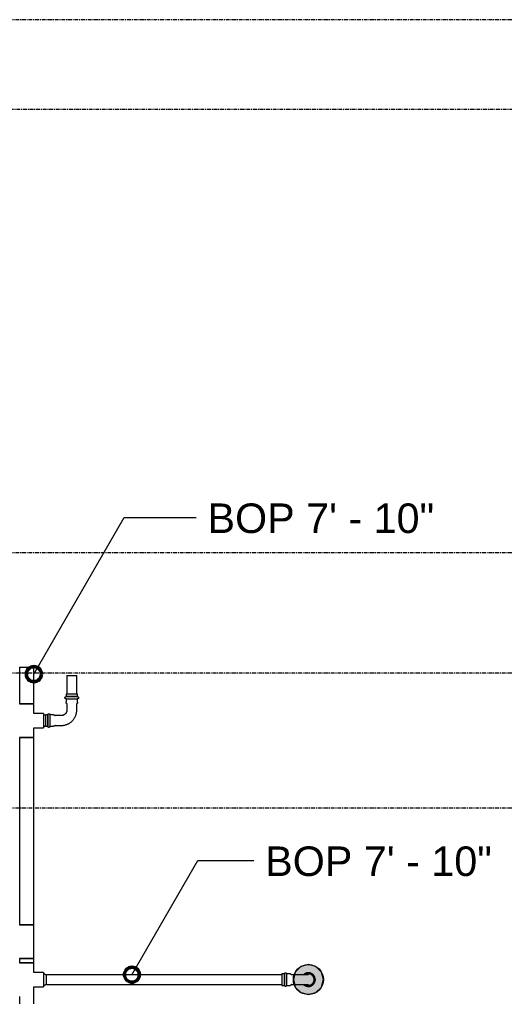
# Model space of a CAD drawing. Header units: inches. Extents: x -3679 to 241, y -496 to 1784.
# Drawn here: x -1526.5 to -1461.9, y 433.9 to 564 of the extents above; entities that cross this region are included whole.
import ezdxf

# ---------------------------------------------------------------- set-up
doc = ezdxf.new("R2010")
doc.units = ezdxf.units.IN
doc.header["$MEASUREMENT"] = 0
doc.linetypes.add('Grid Line', pattern=[0.875, 0.5, -0.125, 0.125, -0.125])
for name, color, linetype, lineweight in [('A-ANNO-NOTE', 250, 'Continuous', 9), ('G-ANNO-DIMS', 251, 'Continuous', 9), ('P-PIPE', 1, 'Continuous', 9), ('P-PIPE-CNTR', 1, 'Continuous', 9), ('S-GRID', 8, 'Continuous', 9)]:
    doc.layers.add(name, color=color, linetype=linetype, lineweight=lineweight)
doc.styles.add('Arial', font='arial.ttf', dxfattribs={"height": 3.934132})

# ---------------------------------------------------------------- blocks, each defined once
blk = doc.blocks.new('Victaulic-VicPress316-Elbow 90-45deg Style P568_P571 - Standard-V1-SECOND LEVEL')
at = {"layer": 'P-PIPE'}
for p, q in [((-0.77, 3.52), (-0.77, 3.18)), ((0.77, 3.52), (-0.77, 3.52)), ((-0.77, 3.18), (0.77, 3.18)), ((-0.77, 2.89), (-0.77, 2.44)), ((-0.77, 2.89), (0.77, 2.89)), ((0.77, 3.18), (0.77, 3.52)), ((0.77, 2.44), (0.77, 2.89)), ((-0.66, 2.28), (-0.66, 1.39)), ((0.66, 1.39), (0.66, 2.28)), ((-3.18, 0.77), (-3.52, 0.77)), ((-3.52, 0.77), (-3.52, -0.77)), ((-3.18, -0.77), (-3.18, 0.77)), ((-2.44, 0.77), (-2.89, 0.77)), ((-2.89, -0.77), (-2.89, 0.77)), ((-1.39, 0.66), (-2.28, 0.66)), ((-3.52, -0.77), (-3.18, -0.77)), ((-2.89, -0.77), (-2.44, -0.77)), ((-2.28, -0.66), (-1.39, -0.66))]:
    blk.add_line(p, q, dxfattribs=at)
at = {"layer": 'P-PIPE', "flags": 128}
for points in [[(-0.77, 2.89), (-0.77, 2.89), (-0.78, 2.89), (-0.78, 2.89), (-0.79, 2.89), (-0.8, 2.89), (-0.8, 2.89), (-0.81, 2.9), (-0.81, 2.9), (-0.82, 2.9), (-0.82, 2.9), (-0.83, 2.9), (-0.83, 2.91), (-0.84, 2.91), (-0.84, 2.91), (-0.85, 2.92), (-0.85, 2.92), (-0.86, 2.92), (-0.86, 2.93), (-0.87, 2.93), (-0.87, 2.93), (-0.87, 2.94), (-0.88, 2.94), (-0.88, 2.95), (-0.89, 2.95), (-0.89, 2.96), (-0.89, 2.96), (-0.89, 2.97), (-0.9, 2.97), (-0.9, 2.98), (-0.9, 2.98), (-0.9, 2.99), (-0.91, 2.99), (-0.91, 3), (-0.91, 3.01), (-0.91, 3.01), (-0.91, 3.02), (-0.91, 3.02), (-0.91, 3.03), (-0.91, 3.03), (-0.91, 3.04), (-0.91, 3.05), (-0.91, 3.05), (-0.91, 3.06), (-0.91, 3.06), (-0.91, 3.07), (-0.91, 3.07), (-0.91, 3.08), (-0.9, 3.09), (-0.9, 3.09), (-0.9, 3.1), (-0.9, 3.1), (-0.89, 3.11), (-0.89, 3.11), (-0.89, 3.12), (-0.88, 3.12), (-0.88, 3.13), (-0.88, 3.13), (-0.87, 3.14), (-0.87, 3.14), (-0.86, 3.14), (-0.86, 3.15), (-0.86, 3.15), (-0.85, 3.15), (-0.85, 3.16), (-0.84, 3.16), (-0.84, 3.16), (-0.83, 3.17), (-0.83, 3.17), (-0.82, 3.17), (-0.82, 3.17), (-0.81, 3.17), (-0.8, 3.18), (-0.8, 3.18), (-0.79, 3.18), (-0.79, 3.18), (-0.78, 3.18), (-0.78, 3.18), (-0.77, 3.18), (-0.77, 3.18)], [(0.77, 3.18), (0.77, 3.18), (0.76, 3.18), (0.76, 3.18), (0.76, 3.18), (0.75, 3.18), (0.74, 3.18), (0.74, 3.18), (0.73, 3.18), (0.72, 3.18), (0.71, 3.18), (0.69, 3.18), (0.68, 3.18), (0.67, 3.18), (0.65, 3.18), (0.63, 3.18), (0.61, 3.18), (0.6, 3.18), (0.58, 3.18), (0.56, 3.18), (0.53, 3.18), (0.51, 3.18), (0.49, 3.18), (0.46, 3.18), (0.44, 3.18), (0.41, 3.18), (0.39, 3.18), (0.36, 3.18), (0.33, 3.18), (0.31, 3.18), (0.28, 3.18), (0.25, 3.18), (0.22, 3.18), (0.19, 3.18), (0.16, 3.18), (0.13, 3.18), (0.1, 3.18), (0.07, 3.18), (0.04, 3.18), (0.01, 3.18), (-0.02, 3.18), (-0.05, 3.18), (-0.08, 3.18), (-0.11, 3.18), (-0.14, 3.18), (-0.17, 3.18), (-0.2, 3.18), (-0.23, 3.18), (-0.26, 3.18), (-0.29, 3.18), (-0.32, 3.18), (-0.35, 3.18), (-0.37, 3.18), (-0.4, 3.18), (-0.43, 3.18), (-0.45, 3.18), (-0.48, 3.18), (-0.5, 3.18), (-0.52, 3.18), (-0.54, 3.18), (-0.57, 3.18), (-0.59, 3.18), (-0.6, 3.18), (-0.62, 3.18), (-0.64, 3.18), (-0.66, 3.18), (-0.67, 3.18), (-0.69, 3.18), (-0.7, 3.18), (-0.71, 3.18), (-0.72, 3.18), (-0.73, 3.18), (-0.74, 3.18), (-0.75, 3.18), (-0.75, 3.18), (-0.76, 3.18), (-0.76, 3.18), (-0.77, 3.18), (-0.77, 3.18), (-0.77, 3.18)], [(-0.77, 3.18), (-0.77, 3.18), (-0.76, 3.18), (-0.76, 3.18), (-0.76, 3.18), (-0.75, 3.18), (-0.74, 3.18), (-0.74, 3.18), (-0.73, 3.18)], [(-0.77, 2.89), (-0.77, 2.89), (-0.76, 2.89), (-0.76, 2.89), (-0.76, 2.89), (-0.75, 2.89), (-0.74, 2.89), (-0.74, 2.89), (-0.73, 2.89), (-0.72, 2.89), (-0.71, 2.89), (-0.69, 2.89), (-0.68, 2.89), (-0.67, 2.89), (-0.65, 2.89), (-0.63, 2.89), (-0.61, 2.89), (-0.6, 2.89), (-0.58, 2.89), (-0.56, 2.89), (-0.53, 2.89), (-0.51, 2.89), (-0.49, 2.89), (-0.46, 2.89), (-0.44, 2.89), (-0.41, 2.89), (-0.39, 2.89), (-0.36, 2.89), (-0.33, 2.89), (-0.31, 2.89), (-0.28, 2.89), (-0.25, 2.89), (-0.22, 2.89), (-0.19, 2.89), (-0.16, 2.89), (-0.13, 2.89), (-0.1, 2.89), (-0.07, 2.89), (-0.04, 2.89), (-0.01, 2.89), (0.02, 2.89), (0.05, 2.89), (0.08, 2.89), (0.11, 2.89), (0.14, 2.89), (0.17, 2.89), (0.2, 2.89), (0.23, 2.89), (0.26, 2.89), (0.29, 2.89), (0.32, 2.89), (0.35, 2.89), (0.37, 2.89), (0.4, 2.89), (0.43, 2.89), (0.45, 2.89), (0.48, 2.89), (0.5, 2.89), (0.52, 2.89), (0.54, 2.89), (0.57, 2.89), (0.59, 2.89), (0.6, 2.89), (0.62, 2.89), (0.64, 2.89), (0.66, 2.89), (0.67, 2.89), (0.69, 2.89), (0.7, 2.89), (0.71, 2.89), (0.72, 2.89), (0.73, 2.89), (0.74, 2.89), (0.75, 2.89), (0.75, 2.89), (0.76, 2.89), (0.76, 2.89), (0.77, 2.89), (0.77, 2.89), (0.77, 2.89)], [(-0.72, 2.89), (-0.73, 2.89), (-0.74, 2.89), (-0.75, 2.89), (-0.75, 2.89), (-0.76, 2.89), (-0.76, 2.89), (-0.77, 2.89), (-0.77, 2.89), (-0.77, 2.89)], [(0.72, 3.18), (0.73, 3.18), (0.74, 3.18), (0.75, 3.18), (0.75, 3.18), (0.76, 3.18), (0.76, 3.18), (0.77, 3.18), (0.77, 3.18), (0.77, 3.18)], [(0.77, 2.89), (0.77, 2.89), (0.76, 2.89), (0.76, 2.89), (0.76, 2.89), (0.75, 2.89), (0.74, 2.89), (0.74, 2.89), (0.73, 2.89)], [(0.77, 3.18), (0.77, 3.18), (0.78, 3.18), (0.78, 3.18), (0.79, 3.18), (0.8, 3.18), (0.8, 3.18), (0.81, 3.18), (0.81, 3.17), (0.82, 3.17), (0.82, 3.17), (0.83, 3.17), (0.83, 3.17), (0.84, 3.16), (0.84, 3.16), (0.85, 3.16), (0.85, 3.15), (0.86, 3.15), (0.86, 3.15), (0.87, 3.14), (0.87, 3.14), (0.87, 3.13), (0.88, 3.13), (0.88, 3.12), (0.89, 3.12), (0.89, 3.11), (0.89, 3.11), (0.89, 3.1), (0.9, 3.1), (0.9, 3.09), (0.9, 3.09), (0.9, 3.08), (0.91, 3.08), (0.91, 3.07), (0.91, 3.07), (0.91, 3.06), (0.91, 3.05), (0.91, 3.05), (0.91, 3.04), (0.91, 3.04), (0.91, 3.03), (0.91, 3.03), (0.91, 3.02), (0.91, 3.01), (0.91, 3.01), (0.91, 3), (0.91, 3), (0.91, 2.99), (0.9, 2.99), (0.9, 2.98), (0.9, 2.98), (0.9, 2.97), (0.89, 2.97), (0.89, 2.96), (0.89, 2.96), (0.88, 2.95), (0.88, 2.95), (0.88, 2.94), (0.87, 2.94), (0.87, 2.93), (0.86, 2.93), (0.86, 2.92), (0.86, 2.92), (0.85, 2.92), (0.85, 2.91), (0.84, 2.91), (0.84, 2.91), (0.83, 2.91), (0.83, 2.9), (0.82, 2.9), (0.82, 2.9), (0.81, 2.9), (0.8, 2.9), (0.8, 2.89), (0.79, 2.89), (0.79, 2.89), (0.78, 2.89), (0.78, 2.89), (0.77, 2.89), (0.77, 2.89)], [(-0.66, 1.39), (-0.66, 1.36), (-0.66, 1.33), (-0.66, 1.3), (-0.67, 1.28), (-0.67, 1.25), (-0.68, 1.22), (-0.69, 1.19), (-0.69, 1.16), (-0.7, 1.13), (-0.72, 1.11), (-0.73, 1.08), (-0.74, 1.05), (-0.75, 1.03), (-0.77, 1), (-0.79, 0.98), (-0.8, 0.95), (-0.82, 0.93), (-0.84, 0.91), (-0.86, 0.89), (-0.88, 0.87), (-0.9, 0.85), (-0.92, 0.83), (-0.95, 0.81), (-0.97, 0.79), (-1, 0.77), (-1.02, 0.76), (-1.05, 0.74), (-1.07, 0.73), (-1.1, 0.72), (-1.13, 0.71), (-1.15, 0.7), (-1.18, 0.69), (-1.21, 0.68), (-1.24, 0.67), (-1.27, 0.67), (-1.3, 0.66), (-1.33, 0.66), (-1.36, 0.66), (-1.39, 0.66), (-1.39, 0.66)], [(-1.39, -0.66), (-1.31, -0.66), (-1.23, -0.65), (-1.15, -0.64), (-1.07, -0.63), (-0.99, -0.62), (-0.91, -0.6), (-0.83, -0.58), (-0.75, -0.55), (-0.67, -0.53), (-0.59, -0.5), (-0.52, -0.46), (-0.45, -0.43), (-0.37, -0.39), (-0.3, -0.34), (-0.24, -0.3), (-0.17, -0.25), (-0.1, -0.2), (-0.04, -0.15), (0.02, -0.09), (0.08, -0.04), (0.13, 0.02), (0.19, 0.09), (0.24, 0.15), (0.29, 0.22), (0.33, 0.29), (0.38, 0.35), (0.42, 0.43), (0.45, 0.5), (0.49, 0.57), (0.52, 0.65), (0.55, 0.73), (0.57, 0.81), (0.59, 0.88), (0.61, 0.96), (0.63, 1.04), (0.64, 1.13), (0.65, 1.21), (0.65, 1.29), (0.66, 1.37), (0.66, 1.39)], [(-0.66, 2.22), (-0.67, 2.23), (-0.67, 2.23), (-0.68, 2.24), (-0.69, 2.25), (-0.7, 2.26), (-0.7, 2.27), (-0.71, 2.27), (-0.72, 2.28), (-0.72, 2.29), (-0.73, 2.3), (-0.73, 2.31), (-0.74, 2.32), (-0.74, 2.33), (-0.75, 2.34), (-0.75, 2.35), (-0.76, 2.36), (-0.76, 2.37), (-0.76, 2.38), (-0.76, 2.39), (-0.76, 2.4), (-0.77, 2.42), (-0.77, 2.43), (-0.77, 2.44), (-0.77, 2.44)], [(0.77, 2.44), (0.77, 2.43), (0.77, 2.42), (0.76, 2.41), (0.76, 2.4), (0.76, 2.38), (0.76, 2.37), (0.76, 2.36), (0.75, 2.35), (0.75, 2.34), (0.74, 2.33), (0.74, 2.32), (0.74, 2.31), (0.73, 2.3), (0.72, 2.29), (0.72, 2.29), (0.71, 2.28), (0.71, 2.27), (0.7, 2.26), (0.69, 2.25), (0.68, 2.24), (0.68, 2.24), (0.67, 2.23), (0.66, 2.22), (0.66, 2.22)], [(-3.18, 0.77), (-3.18, 0.77), (-3.18, 0.78), (-3.18, 0.78), (-3.18, 0.79), (-3.18, 0.8), (-3.18, 0.8), (-3.18, 0.81), (-3.17, 0.81), (-3.17, 0.82), (-3.17, 0.82), (-3.17, 0.83), (-3.17, 0.83), (-3.16, 0.84), (-3.16, 0.84), (-3.16, 0.85), (-3.15, 0.85), (-3.15, 0.86), (-3.15, 0.86), (-3.14, 0.87), (-3.14, 0.87), (-3.13, 0.87), (-3.13, 0.88), (-3.12, 0.88), (-3.12, 0.89), (-3.11, 0.89), (-3.11, 0.89), (-3.1, 0.89), (-3.1, 0.9), (-3.09, 0.9), (-3.09, 0.9), (-3.08, 0.9), (-3.08, 0.91), (-3.07, 0.91), (-3.07, 0.91), (-3.06, 0.91), (-3.05, 0.91), (-3.05, 0.91), (-3.04, 0.91), (-3.04, 0.91), (-3.03, 0.91), (-3.03, 0.91), (-3.02, 0.91), (-3.01, 0.91), (-3.01, 0.91), (-3, 0.91), (-3, 0.91), (-2.99, 0.91), (-2.99, 0.9), (-2.98, 0.9), (-2.98, 0.9), (-2.97, 0.9), (-2.97, 0.89), (-2.96, 0.89), (-2.96, 0.89), (-2.95, 0.88), (-2.95, 0.88), (-2.94, 0.88), (-2.94, 0.87), (-2.93, 0.87), (-2.93, 0.86), (-2.92, 0.86), (-2.92, 0.86), (-2.92, 0.85), (-2.91, 0.85), (-2.91, 0.84), (-2.91, 0.84), (-2.91, 0.83), (-2.9, 0.83), (-2.9, 0.82), (-2.9, 0.82), (-2.9, 0.81), (-2.9, 0.8), (-2.89, 0.8), (-2.89, 0.79), (-2.89, 0.79), (-2.89, 0.78), (-2.89, 0.78), (-2.89, 0.77), (-2.89, 0.77)], [(-3.18, 0.77), (-3.18, 0.77), (-3.18, 0.76), (-3.18, 0.76), (-3.18, 0.76), (-3.18, 0.75), (-3.18, 0.74), (-3.18, 0.74), (-3.18, 0.73), (-3.18, 0.72), (-3.18, 0.71), (-3.18, 0.69), (-3.18, 0.68), (-3.18, 0.67), (-3.18, 0.65), (-3.18, 0.63), (-3.18, 0.61), (-3.18, 0.6), (-3.18, 0.58), (-3.18, 0.56), (-3.18, 0.53), (-3.18, 0.51), (-3.18, 0.49), (-3.18, 0.46), (-3.18, 0.44), (-3.18, 0.41), (-3.18, 0.39), (-3.18, 0.36), (-3.18, 0.33), (-3.18, 0.31), (-3.18, 0.28), (-3.18, 0.25), (-3.18, 0.22), (-3.18, 0.19), (-3.18, 0.16), (-3.18, 0.13), (-3.18, 0.1), (-3.18, 0.07), (-3.18, 0.04), (-3.18, 0.01), (-3.18, -0.02), (-3.18, -0.05), (-3.18, -0.08), (-3.18, -0.11), (-3.18, -0.14), (-3.18, -0.17), (-3.18, -0.2), (-3.18, -0.23), (-3.18, -0.26), (-3.18, -0.29), (-3.18, -0.32), (-3.18, -0.35), (-3.18, -0.37), (-3.18, -0.4), (-3.18, -0.43), (-3.18, -0.45), (-3.18, -0.48), (-3.18, -0.5), (-3.18, -0.52), (-3.18, -0.54), (-3.18, -0.57), (-3.18, -0.59), (-3.18, -0.6), (-3.18, -0.62), (-3.18, -0.64), (-3.18, -0.66), (-3.18, -0.67), (-3.18, -0.69), (-3.18, -0.7), (-3.18, -0.71), (-3.18, -0.72), (-3.18, -0.73), (-3.18, -0.74), (-3.18, -0.75), (-3.18, -0.75), (-3.18, -0.76), (-3.18, -0.76), (-3.18, -0.77), (-3.18, -0.77), (-3.18, -0.77)], [(-3.18, 0.72), (-3.18, 0.73), (-3.18, 0.74), (-3.18, 0.75), (-3.18, 0.75), (-3.18, 0.76), (-3.18, 0.76), (-3.18, 0.77), (-3.18, 0.77), (-3.18, 0.77)], [(-2.89, -0.77), (-2.89, -0.77), (-2.89, -0.76), (-2.89, -0.76), (-2.89, -0.76), (-2.89, -0.75), (-2.89, -0.74), (-2.89, -0.74), (-2.89, -0.73), (-2.89, -0.72), (-2.89, -0.71), (-2.89, -0.69), (-2.89, -0.68), (-2.89, -0.67), (-2.89, -0.65), (-2.89, -0.63), (-2.89, -0.61), (-2.89, -0.6), (-2.89, -0.58), (-2.89, -0.56), (-2.89, -0.53), (-2.89, -0.51), (-2.89, -0.49), (-2.89, -0.46), (-2.89, -0.44), (-2.89, -0.41), (-2.89, -0.39), (-2.89, -0.36), (-2.89, -0.33), (-2.89, -0.31), (-2.89, -0.28), (-2.89, -0.25), (-2.89, -0.22), (-2.89, -0.19), (-2.89, -0.16), (-2.89, -0.13), (-2.89, -0.1), (-2.89, -0.07), (-2.89, -0.04), (-2.89, -0.01), (-2.89, 0.02), (-2.89, 0.05), (-2.89, 0.08), (-2.89, 0.11), (-2.89, 0.14), (-2.89, 0.17), (-2.89, 0.2), (-2.89, 0.23), (-2.89, 0.26), (-2.89, 0.29), (-2.89, 0.32), (-2.89, 0.35), (-2.89, 0.37), (-2.89, 0.4), (-2.89, 0.43), (-2.89, 0.45), (-2.89, 0.48), (-2.89, 0.5), (-2.89, 0.52), (-2.89, 0.54), (-2.89, 0.57), (-2.89, 0.59), (-2.89, 0.6), (-2.89, 0.62), (-2.89, 0.64), (-2.89, 0.66), (-2.89, 0.67), (-2.89, 0.69), (-2.89, 0.7), (-2.89, 0.71), (-2.89, 0.72), (-2.89, 0.73), (-2.89, 0.74), (-2.89, 0.75), (-2.89, 0.75), (-2.89, 0.76), (-2.89, 0.76), (-2.89, 0.77), (-2.89, 0.77), (-2.89, 0.77)], [(-2.89, 0.77), (-2.89, 0.77), (-2.89, 0.76), (-2.89, 0.76), (-2.89, 0.76), (-2.89, 0.75), (-2.89, 0.74), (-2.89, 0.74), (-2.89, 0.73)], [(-2.44, 0.77), (-2.43, 0.77), (-2.42, 0.77), (-2.41, 0.76), (-2.4, 0.76), (-2.38, 0.76), (-2.37, 0.76), (-2.36, 0.76), (-2.35, 0.75), (-2.34, 0.75), (-2.33, 0.74), (-2.32, 0.74), (-2.31, 0.74), (-2.3, 0.73), (-2.29, 0.72), (-2.29, 0.72), (-2.28, 0.71), (-2.27, 0.71), (-2.26, 0.7), (-2.25, 0.69), (-2.24, 0.68), (-2.24, 0.68), (-2.23, 0.67), (-2.22, 0.66), (-2.22, 0.66)], [(-3.18, -0.77), (-3.18, -0.77), (-3.18, -0.76), (-3.18, -0.76), (-3.18, -0.76), (-3.18, -0.75), (-3.18, -0.74), (-3.18, -0.74), (-3.18, -0.73)], [(-2.89, -0.77), (-2.89, -0.77), (-2.89, -0.78), (-2.89, -0.78), (-2.89, -0.79), (-2.89, -0.8), (-2.89, -0.8), (-2.9, -0.81), (-2.9, -0.81), (-2.9, -0.82), (-2.9, -0.82), (-2.9, -0.83), (-2.91, -0.83), (-2.91, -0.84), (-2.91, -0.84), (-2.92, -0.85), (-2.92, -0.85), (-2.92, -0.86), (-2.93, -0.86), (-2.93, -0.87), (-2.93, -0.87), (-2.94, -0.87), (-2.94, -0.88), (-2.95, -0.88), (-2.95, -0.89), (-2.96, -0.89), (-2.96, -0.89), (-2.97, -0.89), (-2.97, -0.9), (-2.98, -0.9), (-2.98, -0.9), (-2.99, -0.9), (-2.99, -0.91), (-3, -0.91), (-3.01, -0.91), (-3.01, -0.91), (-3.02, -0.91), (-3.02, -0.91), (-3.03, -0.91), (-3.03, -0.91), (-3.04, -0.91), (-3.05, -0.91), (-3.05, -0.91), (-3.06, -0.91), (-3.06, -0.91), (-3.07, -0.91), (-3.07, -0.91), (-3.08, -0.91), (-3.09, -0.9), (-3.09, -0.9), (-3.1, -0.9), (-3.1, -0.9), (-3.11, -0.89), (-3.11, -0.89), (-3.12, -0.89), (-3.12, -0.88), (-3.13, -0.88), (-3.13, -0.88), (-3.14, -0.87), (-3.14, -0.87), (-3.14, -0.86), (-3.15, -0.86), (-3.15, -0.86), (-3.15, -0.85), (-3.16, -0.85), (-3.16, -0.84), (-3.16, -0.84), (-3.17, -0.83), (-3.17, -0.83), (-3.17, -0.82), (-3.17, -0.82), (-3.17, -0.81), (-3.18, -0.8), (-3.18, -0.8), (-3.18, -0.79), (-3.18, -0.79), (-3.18, -0.78), (-3.18, -0.78), (-3.18, -0.77), (-3.18, -0.77)], [(-2.89, -0.72), (-2.89, -0.73), (-2.89, -0.74), (-2.89, -0.75), (-2.89, -0.75), (-2.89, -0.76), (-2.89, -0.76), (-2.89, -0.77), (-2.89, -0.77), (-2.89, -0.77)], [(-2.22, -0.66), (-2.23, -0.67), (-2.23, -0.67), (-2.24, -0.68), (-2.25, -0.69), (-2.26, -0.7), (-2.27, -0.7), (-2.27, -0.71), (-2.28, -0.72), (-2.29, -0.72), (-2.3, -0.73), (-2.31, -0.73), (-2.32, -0.74), (-2.33, -0.74), (-2.34, -0.75), (-2.35, -0.75), (-2.36, -0.76), (-2.37, -0.76), (-2.38, -0.76), (-2.39, -0.76), (-2.4, -0.76), (-2.42, -0.77), (-2.43, -0.77), (-2.44, -0.77), (-2.44, -0.77)]]:
    blk.add_lwpolyline(points, dxfattribs=at)
blk = doc.blocks.new('Victaulic-VicPress316-Elbow 90-45deg Style P568_P571 - Standard-V2-SECOND LEVEL')
at = {"layer": 'P-PIPE'}
for p, q in [((-3203.81, 730.05), (-3203.81, 729.6)), ((-3203.7, 731.1), (-3203.7, 730.2)), ((-3202.39, 730.21), (-3202.39, 731.1)), ((-3202.28, 729.6), (-3202.28, 730.05)), ((-3203.05, 729.6), (-3203.81, 729.6)), ((-3203.81, 729.31), (-3203.81, 728.97)), ((-3203.05, 729.31), (-3203.81, 729.31)), ((-3203.81, 728.97), (-3203.05, 728.97)), ((-3202.28, 729.6), (-3203.05, 729.6)), ((-3202.28, 729.31), (-3203.05, 729.31)), ((-3203.05, 728.97), (-3202.28, 728.97)), ((-3202.28, 728.97), (-3202.28, 729.31))]:
    blk.add_line(p, q, dxfattribs=at)
at = {"layer": 'P-PIPE', "flags": 128}
for points in [[(-3203.05, 733.4), (-3203.08, 733.4), (-3203.12, 733.4), (-3203.16, 733.4), (-3203.19, 733.39), (-3203.23, 733.38), (-3203.26, 733.38), (-3203.3, 733.37), (-3203.33, 733.36), (-3203.37, 733.34), (-3203.4, 733.33), (-3203.43, 733.32), (-3203.47, 733.3), (-3203.5, 733.28), (-3203.53, 733.26), (-3203.56, 733.24), (-3203.59, 733.22), (-3203.62, 733.2), (-3203.65, 733.18), (-3203.67, 733.15), (-3203.7, 733.13), (-3203.73, 733.1), (-3203.75, 733.07), (-3203.77, 733.04), (-3203.79, 733.01), (-3203.81, 732.98), (-3203.83, 732.95), (-3203.85, 732.92), (-3203.87, 732.89), (-3203.88, 732.85), (-3203.9, 732.82), (-3203.91, 732.79), (-3203.92, 732.75), (-3203.93, 732.72), (-3203.94, 732.68), (-3203.94, 732.65), (-3203.95, 732.61), (-3203.95, 732.57), (-3203.96, 732.54), (-3203.96, 732.5), (-3203.96, 732.46), (-3203.96, 732.43), (-3203.95, 732.39), (-3203.95, 732.35), (-3203.94, 732.32), (-3203.93, 732.28), (-3203.93, 732.25), (-3203.91, 732.21), (-3203.9, 732.18), (-3203.89, 732.14), (-3203.88, 732.11), (-3203.86, 732.08), (-3203.84, 732.05), (-3203.82, 732.01), (-3203.8, 731.98), (-3203.78, 731.95), (-3203.76, 731.92), (-3203.74, 731.9), (-3203.71, 731.87)], [(-3203.05, 733.26), (-3203.08, 733.26), (-3203.11, 733.25), (-3203.14, 733.25), (-3203.17, 733.25), (-3203.2, 733.24), (-3203.23, 733.23), (-3203.26, 733.23), (-3203.29, 733.22), (-3203.32, 733.21), (-3203.34, 733.2), (-3203.37, 733.18), (-3203.4, 733.17), (-3203.43, 733.16), (-3203.45, 733.14), (-3203.48, 733.12), (-3203.5, 733.1), (-3203.53, 733.09), (-3203.55, 733.07), (-3203.57, 733.05), (-3203.6, 733.02), (-3203.62, 733), (-3203.64, 732.98), (-3203.66, 732.95), (-3203.67, 732.93), (-3203.69, 732.9), (-3203.71, 732.88), (-3203.72, 732.85), (-3203.74, 732.82), (-3203.75, 732.8), (-3203.76, 732.77), (-3203.77, 732.74), (-3203.78, 732.71), (-3203.79, 732.68), (-3203.8, 732.65), (-3203.8, 732.62), (-3203.81, 732.59), (-3203.81, 732.56), (-3203.81, 732.53), (-3203.81, 732.5), (-3203.81, 732.47), (-3203.81, 732.44), (-3203.81, 732.41), (-3203.8, 732.38), (-3203.8, 732.35), (-3203.79, 732.32), (-3203.78, 732.29), (-3203.78, 732.26), (-3203.77, 732.23), (-3203.76, 732.2), (-3203.74, 732.17), (-3203.73, 732.14), (-3203.72, 732.12), (-3203.7, 732.1)], [(-3202.39, 731.86), (-3202.37, 731.88), (-3202.34, 731.91), (-3202.32, 731.94), (-3202.3, 731.97), (-3202.28, 732), (-3202.26, 732.03), (-3202.24, 732.06), (-3202.23, 732.09), (-3202.21, 732.13), (-3202.2, 732.16), (-3202.18, 732.19), (-3202.17, 732.23), (-3202.16, 732.26), (-3202.15, 732.3), (-3202.15, 732.33), (-3202.14, 732.37), (-3202.14, 732.41), (-3202.14, 732.44), (-3202.13, 732.48), (-3202.13, 732.52), (-3202.14, 732.55), (-3202.14, 732.59), (-3202.14, 732.63), (-3202.15, 732.66), (-3202.16, 732.7), (-3202.17, 732.73), (-3202.18, 732.77), (-3202.19, 732.8), (-3202.2, 732.84), (-3202.22, 732.87), (-3202.23, 732.9), (-3202.25, 732.93), (-3202.27, 732.97), (-3202.29, 733), (-3202.31, 733.03), (-3202.33, 733.06), (-3202.35, 733.08), (-3202.38, 733.11), (-3202.4, 733.14), (-3202.43, 733.16), (-3202.46, 733.19), (-3202.49, 733.21), (-3202.51, 733.23), (-3202.55, 733.25), (-3202.58, 733.27), (-3202.61, 733.29), (-3202.64, 733.31), (-3202.67, 733.32), (-3202.71, 733.34), (-3202.74, 733.35), (-3202.78, 733.36), (-3202.81, 733.37), (-3202.85, 733.38), (-3202.88, 733.39), (-3202.92, 733.39), (-3202.95, 733.4), (-3202.99, 733.4), (-3203.03, 733.4), (-3203.05, 733.4)], [(-3202.39, 732.1), (-3202.37, 732.13), (-3202.36, 732.16), (-3202.34, 732.18), (-3202.33, 732.21), (-3202.32, 732.24), (-3202.31, 732.27), (-3202.3, 732.3), (-3202.3, 732.33), (-3202.29, 732.36), (-3202.29, 732.39), (-3202.28, 732.42), (-3202.28, 732.45), (-3202.28, 732.48), (-3202.28, 732.51), (-3202.28, 732.54), (-3202.28, 732.57), (-3202.29, 732.6), (-3202.29, 732.63), (-3202.3, 732.66), (-3202.31, 732.69), (-3202.32, 732.72), (-3202.33, 732.75), (-3202.34, 732.78), (-3202.35, 732.81), (-3202.36, 732.84), (-3202.38, 732.86), (-3202.39, 732.89), (-3202.41, 732.92), (-3202.43, 732.94), (-3202.44, 732.97), (-3202.46, 732.99), (-3202.48, 733.01), (-3202.51, 733.03), (-3202.53, 733.06), (-3202.55, 733.08), (-3202.58, 733.09), (-3202.6, 733.11), (-3202.62, 733.13), (-3202.65, 733.15), (-3202.68, 733.16), (-3202.7, 733.18), (-3202.73, 733.19), (-3202.76, 733.2), (-3202.79, 733.21), (-3202.82, 733.22), (-3202.85, 733.23), (-3202.88, 733.24), (-3202.91, 733.24), (-3202.94, 733.25), (-3202.97, 733.25), (-3203, 733.26), (-3203.03, 733.26), (-3203.05, 733.26)], [(-3203.7, 732.49), (-3203.7, 732.49), (-3203.7, 732.49), (-3203.7, 732.48), (-3203.7, 732.47), (-3203.7, 732.46), (-3203.7, 732.45), (-3203.7, 732.44), (-3203.7, 732.42), (-3203.7, 732.4), (-3203.7, 732.38), (-3203.7, 732.36), (-3203.7, 732.33), (-3203.7, 732.31), (-3203.7, 732.28), (-3203.7, 732.25), (-3203.7, 732.21), (-3203.7, 732.18), (-3203.7, 732.14), (-3203.7, 732.11), (-3203.7, 732.07), (-3203.7, 732.03), (-3203.7, 731.98), (-3203.7, 731.94), (-3203.7, 731.9), (-3203.7, 731.85), (-3203.7, 731.8), (-3203.7, 731.75), (-3203.7, 731.7), (-3203.7, 731.65), (-3203.7, 731.6), (-3203.7, 731.55), (-3203.7, 731.5), (-3203.7, 731.44), (-3203.7, 731.39), (-3203.7, 731.33), (-3203.7, 731.28), (-3203.7, 731.22), (-3203.7, 731.17), (-3203.7, 731.11), (-3203.7, 731.1)], [(-3202.39, 731.1), (-3202.39, 731.15), (-3202.39, 731.21), (-3202.39, 731.26), (-3202.39, 731.32), (-3202.39, 731.37), (-3202.39, 731.43), (-3202.39, 731.48), (-3202.39, 731.54), (-3202.39, 731.59), (-3202.39, 731.64), (-3202.39, 731.69), (-3202.39, 731.74), (-3202.39, 731.79), (-3202.39, 731.84), (-3202.39, 731.88), (-3202.39, 731.93), (-3202.39, 731.97), (-3202.39, 732.02), (-3202.39, 732.06), (-3202.39, 732.1), (-3202.39, 732.13), (-3202.39, 732.17), (-3202.39, 732.21), (-3202.39, 732.24), (-3202.39, 732.27), (-3202.39, 732.3), (-3202.39, 732.33), (-3202.39, 732.35), (-3202.39, 732.37), (-3202.39, 732.4), (-3202.39, 732.41), (-3202.39, 732.43), (-3202.39, 732.45), (-3202.39, 732.46), (-3202.39, 732.47), (-3202.39, 732.48), (-3202.39, 732.48), (-3202.39, 732.49), (-3202.39, 732.49), (-3202.39, 732.49)], [(-3203.81, 730.05), (-3203.81, 730.06), (-3203.81, 730.07), (-3203.81, 730.08), (-3203.81, 730.09), (-3203.81, 730.11), (-3203.8, 730.12), (-3203.8, 730.13), (-3203.8, 730.14), (-3203.8, 730.15), (-3203.79, 730.16), (-3203.79, 730.17), (-3203.78, 730.18), (-3203.78, 730.19), (-3203.77, 730.2), (-3203.76, 730.2), (-3203.76, 730.21), (-3203.75, 730.22), (-3203.74, 730.23), (-3203.74, 730.24), (-3203.73, 730.25), (-3203.72, 730.25), (-3203.71, 730.26), (-3203.71, 730.27), (-3203.7, 730.27)], [(-3202.39, 730.27), (-3202.38, 730.26), (-3202.37, 730.26), (-3202.36, 730.25), (-3202.36, 730.24), (-3202.35, 730.23), (-3202.34, 730.22), (-3202.33, 730.22), (-3202.33, 730.21), (-3202.32, 730.2), (-3202.32, 730.19), (-3202.31, 730.18), (-3202.31, 730.17), (-3202.3, 730.16), (-3202.3, 730.15), (-3202.29, 730.14), (-3202.29, 730.13), (-3202.29, 730.12), (-3202.29, 730.11), (-3202.28, 730.1), (-3202.28, 730.09), (-3202.28, 730.07), (-3202.28, 730.06), (-3202.28, 730.05), (-3202.28, 730.05)], [(-3203.81, 729.31), (-3203.82, 729.31), (-3203.82, 729.31), (-3203.83, 729.31), (-3203.84, 729.31), (-3203.84, 729.31), (-3203.85, 729.31), (-3203.85, 729.31), (-3203.86, 729.32), (-3203.86, 729.32), (-3203.87, 729.32), (-3203.87, 729.32), (-3203.88, 729.32), (-3203.88, 729.33), (-3203.89, 729.33), (-3203.89, 729.33), (-3203.9, 729.34), (-3203.9, 729.34), (-3203.91, 729.34), (-3203.91, 729.35), (-3203.92, 729.35), (-3203.92, 729.36), (-3203.92, 729.36), (-3203.93, 729.37), (-3203.93, 729.37), (-3203.93, 729.38), (-3203.94, 729.38), (-3203.94, 729.39), (-3203.94, 729.39), (-3203.95, 729.4), (-3203.95, 729.4), (-3203.95, 729.41), (-3203.95, 729.41), (-3203.95, 729.42), (-3203.95, 729.42), (-3203.96, 729.43), (-3203.96, 729.44), (-3203.96, 729.44), (-3203.96, 729.45), (-3203.96, 729.45), (-3203.96, 729.46), (-3203.96, 729.46), (-3203.96, 729.47), (-3203.96, 729.48), (-3203.96, 729.48), (-3203.95, 729.49), (-3203.95, 729.49), (-3203.95, 729.5), (-3203.95, 729.5), (-3203.95, 729.51), (-3203.94, 729.51), (-3203.94, 729.52), (-3203.94, 729.52), (-3203.94, 729.53), (-3203.93, 729.53), (-3203.93, 729.54), (-3203.93, 729.54), (-3203.92, 729.55), (-3203.92, 729.55), (-3203.92, 729.56), (-3203.91, 729.56), (-3203.91, 729.57), (-3203.9, 729.57), (-3203.9, 729.57), (-3203.89, 729.58), (-3203.89, 729.58), (-3203.88, 729.58), (-3203.88, 729.58), (-3203.87, 729.59), (-3203.87, 729.59), (-3203.86, 729.59), (-3203.86, 729.59), (-3203.85, 729.59), (-3203.84, 729.6), (-3203.84, 729.6), (-3203.83, 729.6), (-3203.83, 729.6), (-3203.82, 729.6), (-3203.82, 729.6), (-3203.81, 729.6)], [(-3203.05, 729.6), (-3203.08, 729.6), (-3203.11, 729.6), (-3203.14, 729.6), (-3203.17, 729.6), (-3203.2, 729.6), (-3203.23, 729.6), (-3203.26, 729.6), (-3203.29, 729.6), (-3203.32, 729.6), (-3203.34, 729.6), (-3203.37, 729.6), (-3203.4, 729.6), (-3203.43, 729.6), (-3203.45, 729.6), (-3203.48, 729.6), (-3203.5, 729.6), (-3203.53, 729.6), (-3203.55, 729.6), (-3203.57, 729.6), (-3203.6, 729.6), (-3203.62, 729.6), (-3203.64, 729.6), (-3203.66, 729.6), (-3203.67, 729.6), (-3203.69, 729.6), (-3203.71, 729.6), (-3203.72, 729.6), (-3203.74, 729.6), (-3203.75, 729.6), (-3203.76, 729.6), (-3203.77, 729.6), (-3203.78, 729.6), (-3203.79, 729.6), (-3203.8, 729.6), (-3203.8, 729.6), (-3203.81, 729.6), (-3203.81, 729.6), (-3203.81, 729.6), (-3203.81, 729.6), (-3203.81, 729.6)], [(-3203.81, 729.6), (-3203.81, 729.6), (-3203.81, 729.6), (-3203.81, 729.6), (-3203.8, 729.6), (-3203.8, 729.6), (-3203.79, 729.6), (-3203.78, 729.6), (-3203.77, 729.6)], [(-3203.77, 729.31), (-3203.78, 729.31), (-3203.79, 729.31), (-3203.8, 729.31), (-3203.8, 729.31), (-3203.81, 729.31), (-3203.81, 729.31), (-3203.81, 729.31), (-3203.81, 729.31), (-3203.81, 729.31)], [(-3203.81, 729.31), (-3203.81, 729.31), (-3203.81, 729.31), (-3203.81, 729.31), (-3203.8, 729.31), (-3203.8, 729.31), (-3203.79, 729.31), (-3203.78, 729.31), (-3203.77, 729.31), (-3203.76, 729.31), (-3203.75, 729.31), (-3203.74, 729.31), (-3203.73, 729.31), (-3203.71, 729.31), (-3203.7, 729.31), (-3203.68, 729.31), (-3203.66, 729.31), (-3203.64, 729.31), (-3203.62, 729.31), (-3203.6, 729.31), (-3203.58, 729.31), (-3203.56, 729.31), (-3203.53, 729.31), (-3203.51, 729.31), (-3203.49, 729.31), (-3203.46, 729.31), (-3203.43, 729.31), (-3203.41, 729.31), (-3203.38, 729.31), (-3203.35, 729.31), (-3203.32, 729.31), (-3203.29, 729.31), (-3203.27, 729.31), (-3203.24, 729.31), (-3203.21, 729.31), (-3203.18, 729.31), (-3203.15, 729.31), (-3203.12, 729.31), (-3203.08, 729.31), (-3203.05, 729.31), (-3203.05, 729.31)], [(-3202.28, 729.6), (-3202.28, 729.6), (-3202.28, 729.6), (-3202.29, 729.6), (-3202.29, 729.6), (-3202.29, 729.6), (-3202.3, 729.6), (-3202.31, 729.6), (-3202.32, 729.6), (-3202.33, 729.6), (-3202.34, 729.6), (-3202.35, 729.6), (-3202.37, 729.6), (-3202.38, 729.6), (-3202.4, 729.6), (-3202.41, 729.6), (-3202.43, 729.6), (-3202.45, 729.6), (-3202.47, 729.6), (-3202.49, 729.6), (-3202.51, 729.6), (-3202.53, 729.6), (-3202.56, 729.6), (-3202.58, 729.6), (-3202.61, 729.6), (-3202.63, 729.6), (-3202.66, 729.6), (-3202.68, 729.6), (-3202.71, 729.6), (-3202.74, 729.6), (-3202.77, 729.6), (-3202.8, 729.6), (-3202.83, 729.6), (-3202.86, 729.6), (-3202.89, 729.6), (-3202.92, 729.6), (-3202.95, 729.6), (-3202.98, 729.6), (-3203.01, 729.6), (-3203.04, 729.6), (-3203.05, 729.6)], [(-3203.05, 729.31), (-3203.02, 729.31), (-3202.98, 729.31), (-3202.95, 729.31), (-3202.92, 729.31), (-3202.89, 729.31), (-3202.86, 729.31), (-3202.83, 729.31), (-3202.8, 729.31), (-3202.78, 729.31), (-3202.75, 729.31), (-3202.72, 729.31), (-3202.69, 729.31), (-3202.67, 729.31), (-3202.64, 729.31), (-3202.61, 729.31), (-3202.59, 729.31), (-3202.56, 729.31), (-3202.54, 729.31), (-3202.52, 729.31), (-3202.5, 729.31), (-3202.48, 729.31), (-3202.46, 729.31), (-3202.44, 729.31), (-3202.42, 729.31), (-3202.4, 729.31), (-3202.39, 729.31), (-3202.37, 729.31), (-3202.36, 729.31), (-3202.34, 729.31), (-3202.33, 729.31), (-3202.32, 729.31), (-3202.31, 729.31), (-3202.3, 729.31), (-3202.3, 729.31), (-3202.29, 729.31), (-3202.29, 729.31), (-3202.28, 729.31), (-3202.28, 729.31), (-3202.28, 729.31), (-3202.28, 729.31)], [(-3202.32, 729.6), (-3202.31, 729.6), (-3202.3, 729.6), (-3202.3, 729.6), (-3202.29, 729.6), (-3202.29, 729.6), (-3202.28, 729.6), (-3202.28, 729.6), (-3202.28, 729.6), (-3202.28, 729.6)], [(-3202.28, 729.31), (-3202.28, 729.31), (-3202.28, 729.31), (-3202.29, 729.31), (-3202.29, 729.31), (-3202.29, 729.31), (-3202.3, 729.31), (-3202.31, 729.31), (-3202.32, 729.31)], [(-3202.28, 729.6), (-3202.27, 729.6), (-3202.27, 729.6), (-3202.26, 729.6), (-3202.26, 729.6), (-3202.25, 729.6), (-3202.24, 729.6), (-3202.24, 729.59), (-3202.23, 729.59), (-3202.23, 729.59), (-3202.22, 729.59), (-3202.22, 729.59), (-3202.21, 729.58), (-3202.21, 729.58), (-3202.2, 729.58), (-3202.2, 729.57), (-3202.19, 729.57), (-3202.19, 729.57), (-3202.18, 729.56), (-3202.18, 729.56), (-3202.18, 729.56), (-3202.17, 729.55), (-3202.17, 729.55), (-3202.16, 729.54), (-3202.16, 729.54), (-3202.16, 729.53), (-3202.15, 729.53), (-3202.15, 729.52), (-3202.15, 729.52), (-3202.15, 729.51), (-3202.14, 729.51), (-3202.14, 729.5), (-3202.14, 729.5), (-3202.14, 729.49), (-3202.14, 729.48), (-3202.14, 729.48), (-3202.14, 729.47), (-3202.13, 729.47), (-3202.13, 729.46), (-3202.13, 729.46), (-3202.13, 729.45), (-3202.13, 729.44), (-3202.13, 729.44), (-3202.14, 729.43), (-3202.14, 729.43), (-3202.14, 729.42), (-3202.14, 729.42), (-3202.14, 729.41), (-3202.14, 729.4), (-3202.14, 729.4), (-3202.15, 729.39), (-3202.15, 729.39), (-3202.15, 729.38), (-3202.16, 729.38), (-3202.16, 729.37), (-3202.16, 729.37), (-3202.17, 729.36), (-3202.17, 729.36), (-3202.17, 729.35), (-3202.18, 729.35), (-3202.18, 729.35), (-3202.19, 729.34), (-3202.19, 729.34), (-3202.19, 729.34), (-3202.2, 729.33), (-3202.2, 729.33), (-3202.21, 729.33), (-3202.21, 729.32), (-3202.22, 729.32), (-3202.23, 729.32), (-3202.23, 729.32), (-3202.24, 729.32), (-3202.24, 729.31), (-3202.25, 729.31), (-3202.25, 729.31), (-3202.26, 729.31), (-3202.26, 729.31), (-3202.27, 729.31), (-3202.28, 729.31), (-3202.28, 729.31)]]:
    blk.add_lwpolyline(points, dxfattribs=at)

msp = doc.modelspace()

# ---------------------------------------------------------------- hatches: boundary and pattern name
at = {"layer": 'A-ANNO-NOTE'}
h = msp.add_hatch(color=256, dxfattribs=at)
edge = h.paths.add_edge_path(flags=0)
edge.add_arc((-1488.01, 436.14), 2, 0, 360)
msp.add_hatch(color=256, dxfattribs=at).paths.add_polyline_path([(-1488.01, 434.14), (-1487.01, 434.4), (-1486.28, 435.14), (-1486.01, 436.14), (-1486.28, 437.14), (-1487.01, 437.87), (-1488.01, 438.14), (-1489.01, 437.87), (-1489.75, 437.14), (-1490.01, 436.14), (-1489.75, 435.14), (-1489.01, 434.4)], flags=0)

# ---------------------------------------------------------------- linework, layer by layer
for p, q in [((-1489.01, 437.87), (-1489.75, 437.14)), ((-1488.01, 438.14), (-1489.01, 437.87)), ((-1487.01, 437.87), (-1488.01, 438.14)), ((-1486.28, 437.14), (-1487.01, 437.87)), ((-1489.75, 437.14), (-1490.01, 436.14)), ((-1490.01, 436.14), (-1489.75, 435.14)), ((-1486.01, 436.14), (-1486.28, 437.14)), ((-1486.28, 435.14), (-1486.01, 436.14)), ((-1489.75, 435.14), (-1489.01, 434.4)), ((-1487.01, 434.4), (-1486.28, 435.14)), ((-1489.01, 434.4), (-1488.01, 434.14)), ((-1488.01, 434.14), (-1487.01, 434.4))]:
    msp.add_line(p, q, dxfattribs=at)
msp.add_circle((-1488.01, 436.14), 2, dxfattribs=at)
at = {"layer": 'G-ANNO-DIMS'}
for p, q in [((-1524.56, 476.82), (-1512.52, 497.68)), ((-1512.52, 497.68), (-1502.94, 497.68)), ((-1511.5, 436.79), (-1502.72, 452)), ((-1502.72, 452), (-1495.26, 452))]:
    msp.add_line(p, q, dxfattribs=at)
at = {"layer": 'G-ANNO-DIMS', "lineweight": 50}
for centre in [(-1524.56, 476.82), (-1511.5, 436.79)]:
    msp.add_circle(centre, 1, dxfattribs=at)
at = {"layer": 'P-PIPE'}
for p, q in [((-1526.46, 477.75), (-1526.46, 472.88)), ((-1526.46, 477.75), (-1524.56, 477.75)), ((-1524.56, 472.88), (-1524.56, 477.75)), ((-1520.17, 476.64), (-1520.17, 474.16)), ((-1520.17, 476.64), (-1518.86, 476.64)), ((-1518.86, 474.16), (-1518.86, 476.64)), ((-1526.47, 472.88), (-1524.56, 472.88)), ((-1526.19, 472.88), (-1526.34, 472.88)), ((-1525.99, 472.88), (-1526.19, 472.88)), ((-1525.76, 472.88), (-1525.99, 472.88)), ((-1525.27, 472.88), (-1525.76, 472.88)), ((-1525.04, 472.88), (-1525.27, 472.88)), ((-1524.84, 472.88), (-1525.04, 472.88)), ((-1524.69, 472.88), (-1524.84, 472.88)), ((-1524.56, 471.59), (-1524.56, 472.88)), ((-1523.27, 471.59), (-1524.56, 471.59)), ((-1523.27, 471.59), (-1523.27, 469.68)), ((-1523.03, 471.3), (-1523.27, 471.45)), ((-1523.27, 469.82), (-1523.03, 469.97)), ((-1524.56, 468.39), (-1524.56, 469.68)), ((-1524.56, 469.68), (-1523.27, 469.68)), ((-1524.56, 468.39), (-1526.47, 468.39)), ((-1526.46, 468.39), (-1526.46, 443.43)), ((-1526.34, 468.39), (-1526.19, 468.39)), ((-1526.19, 468.39), (-1525.99, 468.39)), ((-1525.99, 468.39), (-1525.76, 468.39)), ((-1525.76, 468.39), (-1525.27, 468.39)), ((-1525.27, 468.39), (-1525.04, 468.39)), ((-1525.04, 468.39), (-1524.84, 468.39)), ((-1524.84, 468.39), (-1524.69, 468.39)), ((-1524.56, 443.43), (-1524.56, 468.39)), ((-1526.47, 443.43), (-1524.56, 443.43)), ((-1526.19, 443.43), (-1526.34, 443.43)), ((-1525.99, 443.43), (-1526.19, 443.43)), ((-1525.76, 443.43), (-1525.99, 443.43)), ((-1525.27, 443.43), (-1525.76, 443.43)), ((-1525.04, 443.43), (-1525.27, 443.43)), ((-1524.84, 443.43), (-1525.04, 443.43)), ((-1524.69, 443.43), (-1524.84, 443.43)), ((-1524.56, 438.94), (-1524.56, 443.43)), ((-1524.56, 438.94), (-1526.47, 438.94)), ((-1526.46, 438.94), (-1526.46, 438.38)), ((-1526.34, 438.94), (-1526.19, 438.94)), ((-1526.19, 438.94), (-1525.99, 438.94)), ((-1525.99, 438.94), (-1525.76, 438.94)), ((-1525.76, 438.94), (-1525.27, 438.94)), ((-1525.27, 438.94), (-1525.04, 438.94)), ((-1525.04, 438.94), (-1524.84, 438.94)), ((-1524.84, 438.94), (-1524.69, 438.94)), ((-1524.56, 438.38), (-1524.56, 438.94)), ((-1526.47, 438.38), (-1524.56, 438.38)), ((-1526.19, 438.38), (-1526.34, 438.38)), ((-1525.99, 438.38), (-1526.19, 438.38)), ((-1525.76, 438.38), (-1525.99, 438.38)), ((-1525.27, 438.38), (-1525.76, 438.38)), ((-1525.04, 438.38), (-1525.27, 438.38)), ((-1524.84, 438.38), (-1525.04, 438.38)), ((-1524.69, 438.38), (-1524.84, 438.38)), ((-1524.56, 437.09), (-1524.56, 438.38)), ((-1523.27, 437.09), (-1524.56, 437.09)), ((-1523.27, 437.09), (-1523.27, 435.18)), ((-1522.86, 436.7), (-1523.27, 436.95)), ((-1491.53, 436.79), (-1522.86, 436.79)), ((-1522.86, 435.48), (-1522.86, 436.79)), ((-1524.56, 433.89), (-1524.56, 435.18)), ((-1524.56, 435.18), (-1523.27, 435.18)), ((-1523.27, 435.32), (-1522.86, 435.57)), ((-1522.86, 435.48), (-1491.53, 435.48)), ((-1526.46, 433.89), (-1526.46, 379.88)), ((-1524.56, 379.88), (-1524.56, 433.89))]:
    msp.add_line(p, q, dxfattribs=at)
at = {"layer": 'P-PIPE-CNTR'}
for p, q in [((-1488.01, 436.87), (-1488.01, 437.14)), ((-1487.28, 436.14), (-1487.01, 436.14)), ((-1488.01, 435.14), (-1488.01, 435.4))]:
    msp.add_line(p, q, dxfattribs=at)
at = {"layer": 'S-GRID', "linetype": 'Grid Line'}
for p, q in [((-3666.39, 564), (228, 564)), ((228, 552), (-3666.39, 552)), ((-3666.39, 493), (228, 493)), ((-3666.39, 477), (228, 477)), ((-3666.39, 459), (228, 459))]:
    msp.add_line(p, q, dxfattribs=at)

# ---------------------------------------------------------------- block references
at = {"layer": 'P-PIPE'}
msp.add_blockref('Victaulic-VicPress316-Elbow 90-45deg Style P568_P571 - Standard-V1-SECOND LEVEL', (-1519.51, 470.64), dxfattribs=at)
at = {"layer": 'P-PIPE', "rotation": 270}
msp.add_blockref('Victaulic-VicPress316-Elbow 90-45deg Style P568_P571 - Standard-V2-SECOND LEVEL', (-2220.5, -2766.91), dxfattribs=at)

# ---------------------------------------------------------------- texts
at = {"layer": 'G-ANNO-DIMS', "char_height": 3.9341, "width": 35.952, "attachment_point": 1, "line_spacing_factor": 0.938532, "style": 'Arial'}
for insert in [(-1501.44, 499.55), (-1493.76, 453.87)]:
    msp.add_mtext('BOP 7\' - 10"', dxfattribs=dict(at, insert=insert))

doc.saveas('drawing.dxf')
